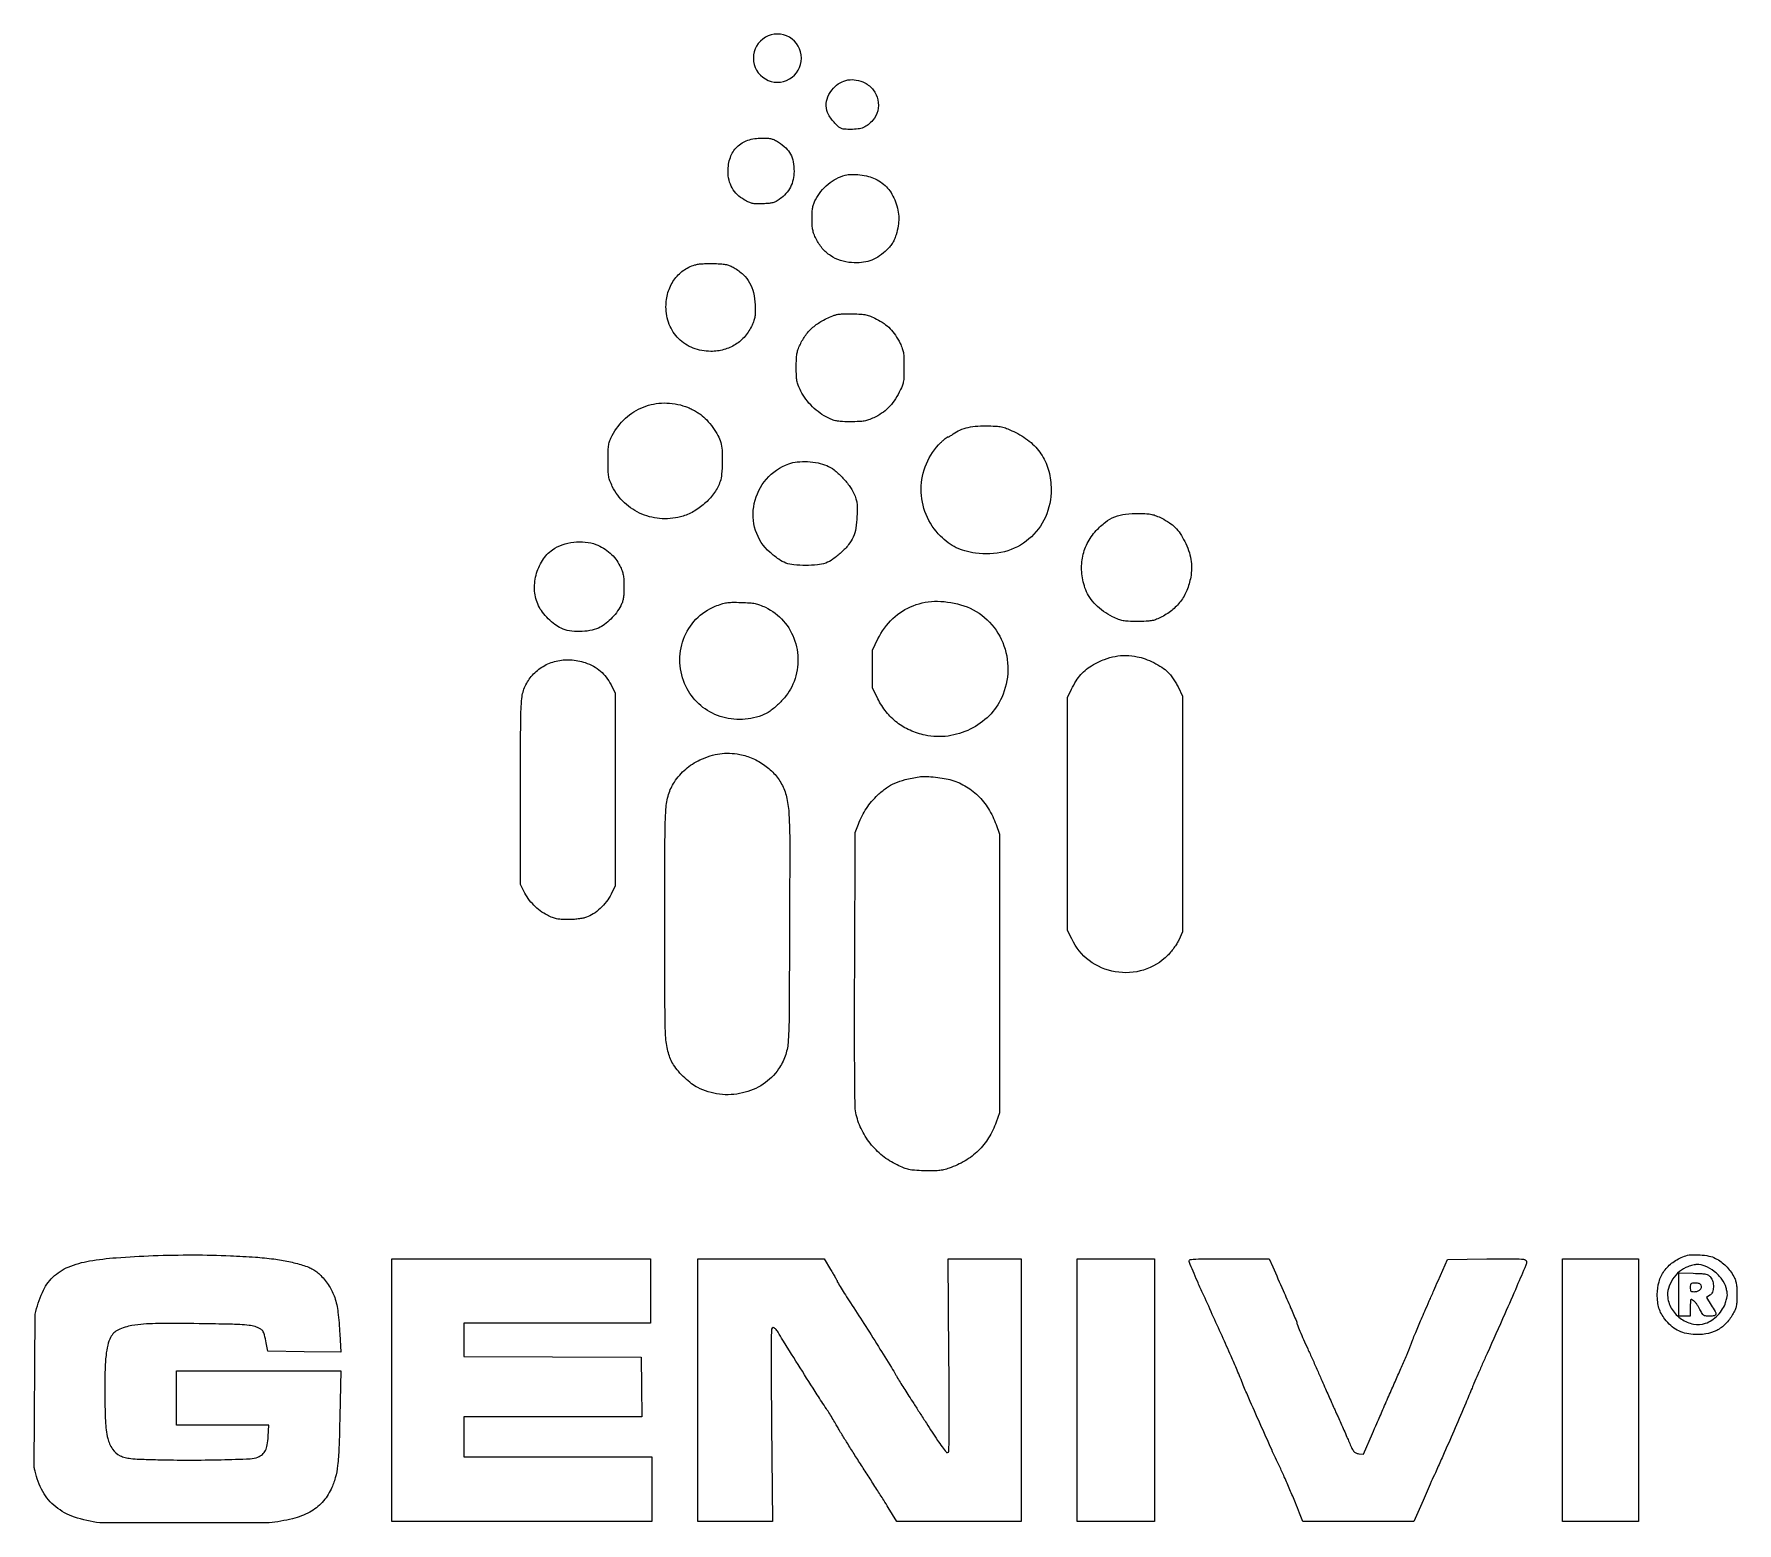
# Model space of a CAD drawing. Header units: millimetres. Extents: x 0 to 22.9, y 0 to 20.
import ezdxf

# ---------------------------------------------------------------- set-up
doc = ezdxf.new("R2010")
doc.units = ezdxf.units.MM
doc.layers.get('0').update_dxf_attribs({"color": 70})

msp = doc.modelspace()

# ---------------------------------------------------------------- linework, layer by layer
for points in [[(10.328, 19.697, 0.57735), (9.843, 19.977, 0.57735), (9.843, 19.417, 0.57735)], [(11.179, 19.365, -0.11157), (11.292, 19.27, -0.111397), (11.354, 19.136, -0.113648), (11.352, 18.99, -0.119943), (11.286, 18.863, -0.041001), (11.223, 18.802, -0.073302), (11.161, 18.765, -0.06788), (11.088, 18.746, -0.030649), (10.99, 18.74, -0.013102), (10.908, 18.742, -0.079979), (10.867, 18.751, -0.086808), (10.832, 18.772, -0.01685), (10.778, 18.822, -0.07352), (10.693, 18.938, -0.112119), (10.66, 19.057, -0.115352), (10.682, 19.177, -0.080998), (10.757, 19.292, -0.07737), (10.848, 19.366, -0.088786), (10.953, 19.404, -0.087718), (11.065, 19.403, -0.073457)], [(10.018, 18.569, -0.046866), (10.118, 18.491, -0.080527), (10.182, 18.407, -0.07952), (10.217, 18.306, -0.044657), (10.228, 18.176, -0.055714), (10.216, 18.066, -0.061339), (10.179, 17.965, -0.062201), (10.119, 17.877, -0.06004), (10.039, 17.805, -0.028195), (9.988, 17.773, -0.056929), (9.944, 17.755, -0.045489), (9.892, 17.746, -0.012535), (9.808, 17.741, -0.011775), (9.719, 17.739, -0.050638), (9.667, 17.745, -0.059355), (9.621, 17.761, -0.020167), (9.558, 17.794, -0.061048), (9.465, 17.865, -0.070609), (9.397, 17.953, -0.070075), (9.355, 18.058, -0.058866), (9.341, 18.176, -0.083051), (9.372, 18.363, -0.116133), (9.462, 18.505, -0.114972), (9.606, 18.594, -0.080272), (9.796, 18.624, -0.014317), (9.872, 18.622, -0.046435), (9.923, 18.614, -0.05509), (9.966, 18.598, -0.026745)], [(11.319, 18.075, -0.04281), (11.412, 18.019, -0.055386), (11.486, 17.952, -0.054434), (11.544, 17.87, -0.039425), (11.591, 17.767, -0.034395), (11.624, 17.654, -0.048266), (11.635, 17.549, -0.047486), (11.627, 17.443, -0.031892), (11.599, 17.325, -0.021664), (11.574, 17.255, -0.048095), (11.547, 17.205, -0.045463), (11.511, 17.159, -0.017541), (11.453, 17.101, -0.044242), (11.352, 17.024, -0.059695), (11.248, 16.975, -0.058607), (11.134, 16.951, -0.040677), (11.002, 16.95, -0.060924), (10.851, 16.979, -0.06881), (10.718, 17.044, -0.069098), (10.608, 17.142, -0.062204), (10.524, 17.27, -0.021882), (10.495, 17.335, -0.043909), (10.48, 17.389, -0.037083), (10.472, 17.451, -0.011648), (10.47, 17.543, -0.01114), (10.472, 17.632, -0.033342), (10.479, 17.693, -0.043246), (10.493, 17.742, -0.032026), (10.516, 17.794, -0.050504), (10.59, 17.907, -0.049042), (10.686, 18.004, -0.050123), (10.796, 18.078, -0.058423), (10.914, 18.125, -0.064477), (11.001, 18.136, -0.030758), (11.114, 18.129, -0.030656), (11.228, 18.108, -0.052761)], [(9.422, 16.882, -0.055208), (9.545, 16.789, -0.075727), (9.631, 16.68, -0.072633), (9.683, 16.547, -0.046335), (9.705, 16.382, -0.010263), (9.707, 16.286, -0.03708), (9.702, 16.225, -0.046484), (9.689, 16.173, -0.023546), (9.664, 16.11, -0.068988), (9.57, 15.962, -0.075473), (9.442, 15.851, -0.074855), (9.285, 15.782, -0.06632), (9.109, 15.758, -0.091974), (8.872, 15.802, -0.104393), (8.678, 15.928, -0.104727), (8.551, 16.121, -0.093106), (8.507, 16.357, -0.071305), (8.534, 16.547, -0.079493), (8.614, 16.715, -0.083477), (8.738, 16.843, -0.090247), (8.894, 16.919, -0.035145), (8.943, 16.93, -0.016265), (9.007, 16.936, -0.014852), (9.082, 16.939, -0.012255), (9.161, 16.938, -0.009847), (9.258, 16.933, -0.033584), (9.32, 16.923, -0.045981), (9.37, 16.908, -0.03422)], [(11.335, 16.193, -0.037638), (11.437, 16.133, -0.047794), (11.52, 16.062, -0.046199), (11.59, 15.975, -0.031942), (11.653, 15.865, -0.024876), (11.682, 15.798, -0.048605), (11.697, 15.741, -0.033896), (11.704, 15.671, -0.0069), (11.705, 15.546, -0.006735), (11.704, 15.414, -0.040333), (11.696, 15.346, -0.053845), (11.679, 15.289, -0.017605), (11.641, 15.208, -0.033943), (11.573, 15.095, -0.04313), (11.495, 15.001, -0.045182), (11.405, 14.926, -0.043875), (11.302, 14.867, -0.020832), (11.23, 14.837, -0.044015), (11.172, 14.822, -0.034647), (11.103, 14.815, -0.008777), (10.991, 14.813, -0.008656), (10.881, 14.814, -0.033578), (10.812, 14.821, -0.043991), (10.755, 14.836, -0.023395), (10.688, 14.864, -0.044507), (10.577, 14.929, -0.040016), (10.475, 15.014, -0.039994), (10.387, 15.115, -0.044328), (10.32, 15.225, -0.01726), (10.285, 15.304, -0.048969), (10.267, 15.362, -0.039751), (10.26, 15.429, -0.008464), (10.258, 15.546, -0.00861), (10.26, 15.656, -0.033127), (10.267, 15.724, -0.04376), (10.281, 15.781, -0.02416), (10.309, 15.847, -0.047573), (10.386, 15.978, -0.058073), (10.482, 16.082, -0.053412), (10.606, 16.168, -0.032434), (10.769, 16.243, -0.050439), (10.809, 16.254, -0.020719), (10.866, 16.261, -0.017495), (10.936, 16.264, -0.010473), (11.02, 16.264, -0.010344), (11.127, 16.258, -0.037462), (11.195, 16.248, -0.043011), (11.255, 16.229, -0.016912)], [(8.77, 15.017, -0.023533), (8.819, 14.998, -0.01379), (8.875, 14.97, -0.013775), (8.93, 14.939, -0.022722), (8.974, 14.909, -0.050085), (9.054, 14.837, -0.027784), (9.137, 14.735, -0.027791), (9.206, 14.627, -0.061135), (9.244, 14.536, -0.055618), (9.261, 14.432, -0.016559), (9.263, 14.27, -0.01626), (9.255, 14.109, -0.061616), (9.235, 14.01, -0.070576), (9.161, 13.864, -0.052499), (9.042, 13.728, -0.051593), (8.895, 13.617, -0.061587), (8.736, 13.546, -0.086576), (8.457, 13.51, -0.087727), (8.184, 13.572, -0.088697), (7.95, 13.723, -0.091066), (7.786, 13.944, -0.02217), (7.754, 14.019, -0.051482), (7.738, 14.077, -0.034741), (7.731, 14.15, -0.005772), (7.73, 14.291, -0.005499), (7.731, 14.433, -0.03492), (7.738, 14.504, -0.054867), (7.753, 14.56, -0.025948), (7.784, 14.627, -0.085707), (7.962, 14.859, -0.092015), (8.204, 15.01, -0.09232), (8.483, 15.065, -0.08694)], [(13.208, 14.667, -0.061828), (13.413, 14.532, -0.076677), (13.562, 14.358, -0.076695), (13.652, 14.148, -0.061894), (13.683, 13.905, -0.105112), (13.606, 13.533, -0.114284), (13.385, 13.238, -0.112686), (13.054, 13.067, -0.099982), (12.666, 13.047, -0.030516), (12.523, 13.077, -0.046576), (12.405, 13.121, -0.047907), (12.3, 13.186, -0.034774), (12.196, 13.277, -0.099103), (12.003, 13.566, -0.098766), (11.936, 13.908, -0.099152), (12.006, 14.248, -0.100728), (12.2, 14.533, -0.010457), (12.232, 14.563, -0.014664), (12.261, 14.587, -0.010895), (12.287, 14.607, -0.157881), (12.297, 14.61, 0.110648), (12.307, 14.612, 0.016509), (12.325, 14.622, 0.01789), (12.347, 14.634, 0.014565), (12.368, 14.649, -0.059339), (12.458, 14.701, -0.043751), (12.568, 14.736, -0.038302), (12.696, 14.755, -0.026259), (12.844, 14.758, -0.010048), (12.963, 14.752, -0.042964), (13.034, 14.74, -0.043362), (13.101, 14.717, -0.010361)], [(10.667, 14.224, -0.065099), (10.766, 14.166, -0.033952), (10.873, 14.07, -0.033593), (10.968, 13.957, -0.051319), (11.033, 13.847, -0.022835), (11.06, 13.779, -0.05065), (11.073, 13.724, -0.03672), (11.077, 13.659, -0.007426), (11.074, 13.542, -0.029514), (11.058, 13.382, -0.063237), (11.023, 13.264, -0.067411), (10.962, 13.162, -0.03778), (10.863, 13.057, -0.029988), (10.75, 12.966, -0.067643), (10.653, 12.915, -0.06347), (10.542, 12.89, -0.023835), (10.383, 12.883, -0.023873), (10.227, 12.89, -0.064063), (10.119, 12.915, -0.065857), (10.023, 12.965, -0.026339), (9.905, 13.058, -0.136846), (9.711, 13.354, -0.129933), (9.694, 13.714, -0.1272), (9.857, 14.042, -0.128408), (10.158, 14.247, -0.06148), (10.271, 14.273, -0.035879), (10.41, 14.277, -0.035635), (10.551, 14.26, -0.05475)], [(15.17, 13.516, -0.032396), (15.272, 13.457, -0.050289), (15.351, 13.392, -0.049265), (15.416, 13.312, -0.029619), (15.478, 13.206, -0.032465), (15.531, 13.082, -0.043312), (15.561, 12.963, -0.045325), (15.57, 12.845, -0.041258), (15.558, 12.724, -0.051822), (15.506, 12.548, -0.063816), (15.422, 12.4, -0.064202), (15.304, 12.279, -0.053357), (15.151, 12.182, -0.024474), (15.084, 12.154, -0.04781), (15.028, 12.139, -0.034441), (14.96, 12.132, -0.00755), (14.841, 12.13, -0.007658), (14.717, 12.132, -0.03992), (14.649, 12.139, -0.050242), (14.59, 12.157, -0.016612), (14.508, 12.194, -0.039677), (14.387, 12.266, -0.043355), (14.283, 12.354, -0.046038), (14.201, 12.453, -0.059908), (14.147, 12.557, -0.061867), (14.096, 12.772, -0.07173), (14.103, 12.982, -0.073345), (14.168, 13.177, -0.06898), (14.288, 13.35, -0.042985), (14.413, 13.464, -0.067838), (14.538, 13.536, -0.065467), (14.682, 13.573, -0.037169), (14.861, 13.582, -0.010125), (14.968, 13.577, -0.036326), (15.035, 13.568, -0.043005), (15.095, 13.55, -0.018614)], [(7.566, 13.164, -0.045063), (7.667, 13.115, -0.04628), (7.756, 13.049, -0.046995), (7.831, 12.969, -0.049603), (7.887, 12.878, -0.021807), (7.917, 12.811, -0.045231), (7.932, 12.756, -0.036937), (7.94, 12.693, -0.010393), (7.942, 12.593, -0.009857), (7.94, 12.5, -0.03088), (7.933, 12.438, -0.042778), (7.921, 12.39, -0.039165), (7.9, 12.342, -0.038097), (7.84, 12.248, -0.035458), (7.765, 12.161, -0.036957), (7.682, 12.09, -0.055434), (7.6, 12.042, -0.06115), (7.484, 12.007, -0.041198), (7.345, 11.994, -0.041473), (7.209, 12.005, -0.066744), (7.097, 12.038, -0.058494), (7.015, 12.088, -0.032054), (6.926, 12.166, -0.031865), (6.847, 12.255, -0.050974), (6.794, 12.342, -0.09704), (6.742, 12.537, -0.078404), (6.762, 12.752, -0.078943), (6.847, 12.95, -0.100912), (6.983, 13.093, -0.066541), (7.114, 13.16, -0.05474), (7.267, 13.195, -0.054743), (7.423, 13.197, -0.066565)], [(9.843, 12.32, -0.103215), (10.086, 12.136, -0.099355), (10.239, 11.867, -0.097676), (10.278, 11.557, -0.096117), (10.197, 11.252, -0.05186), (10.124, 11.136, -0.036719), (10.021, 11.021, -0.037268), (9.905, 10.926, -0.064404), (9.795, 10.867, -0.089487), (9.495, 10.813, -0.092167), (9.199, 10.868, -0.093906), (8.947, 11.024, -0.097146), (8.773, 11.26, -0.098427), (8.695, 11.574, -0.100947), (8.743, 11.891, -0.102992), (8.91, 12.159, -0.106719), (9.169, 12.334, -0.015062), (9.257, 12.366, -0.043195), (9.321, 12.381, -0.036109), (9.393, 12.387, -0.008124), (9.515, 12.386, -0.008548), (9.633, 12.38, -0.033569), (9.705, 12.371, -0.042238), (9.766, 12.353, -0.019589)], [(12.51, 12.341, -0.109947), (12.822, 12.154, -0.105289), (13.032, 11.849, -0.102916), (13.101, 11.479, -0.100475), (13.019, 11.109, -0.092443), (12.85, 10.864, -0.081631), (12.597, 10.683, -0.080548), (12.297, 10.591, -0.086309), (11.99, 10.603, -0.052263), (11.787, 10.668, -0.059594), (11.612, 10.772, -0.060001), (11.467, 10.914, -0.054151), (11.354, 11.091), (11.281, 11.24), (11.281, 11.493), (11.281, 11.746), (11.355, 11.896, -0.087839), (11.555, 12.168, -0.09871), (11.83, 12.342, -0.095579), (12.157, 12.401, -0.077172)], [(14.841, 11.657, -0.043314), (14.946, 11.628, -0.027425), (15.062, 11.577, -0.027522), (15.171, 11.514, -0.046626), (15.253, 11.448, -0.034225), (15.285, 11.412, -0.015824), (15.323, 11.361, -0.01559), (15.359, 11.305, -0.020901), (15.388, 11.252), (15.449, 11.127), (15.449, 9.544), (15.449, 7.961), (15.398, 7.85, -0.029875), (15.371, 7.801, -0.016243), (15.332, 7.744, -0.016133), (15.289, 7.687, -0.024548), (15.248, 7.642, -0.122451), (14.926, 7.448, -0.117852), (14.545, 7.424, -0.1182), (14.196, 7.574, -0.123681), (13.96, 7.865), (13.905, 7.98), (13.905, 9.544), (13.905, 11.107), (13.958, 11.22, -0.027607), (14.018, 11.331, -0.043809), (14.083, 11.418, -0.046754), (14.158, 11.489, -0.037611), (14.25, 11.55, -0.035147), (14.4, 11.621, -0.047618), (14.544, 11.661, -0.049393), (14.689, 11.673, -0.042288)], [(7.421, 11.577, -0.045528), (7.532, 11.529, -0.052767), (7.626, 11.464, -0.052736), (7.705, 11.38, -0.045384), (7.769, 11.278), (7.826, 11.165), (7.826, 9.872), (7.826, 8.579), (7.769, 8.466, -0.047743), (7.706, 8.367, -0.040142), (7.622, 8.275, -0.04137), (7.529, 8.201, -0.064268), (7.437, 8.156, -0.034778), (7.39, 8.143, -0.016484), (7.328, 8.134, -0.015562), (7.259, 8.127, -0.015294), (7.189, 8.125, -0.012779), (7.098, 8.128, -0.04003), (7.038, 8.135, -0.044424), (6.983, 8.152, -0.018674), (6.913, 8.184, -0.04381), (6.818, 8.242, -0.039575), (6.732, 8.318, -0.038946), (6.657, 8.407, -0.03928), (6.598, 8.507), (6.552, 8.598), (6.552, 9.853, -0.001202), (6.555, 10.807, -0.024377), (6.57, 11.097, -0.082752), (6.615, 11.261, -0.07508), (6.712, 11.408, -0.075505), (6.857, 11.527, -0.075905), (7.031, 11.598, -0.073516), (7.223, 11.615, -0.064504)], [(9.498, 10.345, -0.057654), (9.673, 10.29, -0.053772), (9.836, 10.197, -0.054649), (9.973, 10.072, -0.064179), (10.071, 9.927, -0.064653), (10.132, 9.752, -0.039536), (10.16, 9.535, -0.012676), (10.17, 9.148, -0.000784), (10.167, 8, -0.000658), (10.161, 6.79, -0.01783), (10.148, 6.471, -0.068186), (10.108, 6.29, -0.061583), (10.021, 6.119, -0.099174), (9.813, 5.914, -0.088549), (9.535, 5.796, -0.08644), (9.226, 5.779, -0.088437), (8.933, 5.869, -0.046032), (8.851, 5.921, -0.025089), (8.759, 5.998, -0.02487), (8.674, 6.087, -0.037428), (8.61, 6.173, -0.074915), (8.539, 6.335, -0.051081), (8.505, 6.534, -0.014833), (8.494, 6.896, -0.000759), (8.492, 8.067, -0.000776), (8.494, 9.253, -0.016079), (8.506, 9.608, -0.056593), (8.542, 9.806, -0.073231), (8.62, 9.972, -0.031537), (8.692, 10.066, -0.036058), (8.772, 10.147, -0.036327), (8.862, 10.214, -0.032922), (8.964, 10.27, -0.031375), (9.102, 10.324, -0.043426), (9.231, 10.354, -0.044677), (9.36, 10.36, -0.036154)], [(12.323, 10.005, -0.06762), (12.522, 9.924, -0.06318), (12.698, 9.792, -0.060723), (12.84, 9.614, -0.054293), (12.943, 9.401), (12.988, 9.274), (12.988, 7.401), (12.988, 5.529), (12.944, 5.404, -0.053163), (12.843, 5.194, -0.060878), (12.704, 5.02, -0.060596), (12.527, 4.884, -0.051921), (12.313, 4.786, -0.021646), (12.238, 4.764, -0.033687), (12.172, 4.753, -0.02613), (12.094, 4.749, -0.00798), (11.975, 4.751, -0.008064), (11.846, 4.757, -0.03736), (11.772, 4.767, -0.043813), (11.706, 4.788, -0.013859), (11.612, 4.83, -0.059353), (11.417, 4.953, -0.055404), (11.252, 5.12, -0.055998), (11.129, 5.318, -0.063566), (11.059, 5.53, -0.043787), (11.048, 5.637, -0.00166), (11.044, 6.038, -0.002239), (11.042, 6.603, -0.000662), (11.043, 7.469), (11.049, 9.293), (11.093, 9.407, -0.026268), (11.142, 9.518, -0.030125), (11.201, 9.619, -0.030072), (11.271, 9.712, -0.026003), (11.355, 9.8, -0.035384), (11.469, 9.894, -0.050157), (11.583, 9.958, -0.043227), (11.72, 10.005, -0.019017), (11.908, 10.044, -0.050958), (11.982, 10.049, -0.014398), (12.097, 10.041, -0.015034), (12.219, 10.026, -0.023704)], [(3.089, 2.599, 0.12835), (3.053, 2.629, 0.035222), (2.985, 2.657, 0.049988), (2.905, 2.674, 0.014637), (2.78, 2.684, 0.00855), (2.585, 2.691, 0.001697), (2.235, 2.697, 0.0063), (1.645, 2.698, 0.035404), (1.331, 2.671, 0.074275), (1.148, 2.614, 0.163667), (1.044, 2.513, 0.060011), (1.006, 2.408, 0.030718), (0.982, 2.271, 0.020738), (0.969, 2.079, 0.006703), (0.966, 1.795, 0.010245), (0.974, 1.387, 0.047997), (1.006, 1.155, 0.091706), (1.069, 1.013, 0.130926), (1.173, 0.924, 0.048576), (1.238, 0.9, 0.037467), (1.314, 0.886, 0.017761), (1.431, 0.877, 0.002397), (1.678, 0.87, 0.006853), (2.097, 0.865, 0.006309), (2.528, 0.87, 0.003327), (2.919, 0.883, 0.083326), (3.024, 0.905, 0.084452), (3.084, 0.941, 0.100404), (3.124, 0.993, 0.073859), (3.149, 1.069, 0.027147), (3.161, 1.182), (3.17, 1.332), (2.55, 1.332), (1.93, 1.332), (1.93, 1.698), (1.93, 2.065), (3.033, 2.065), (4.136, 2.065), (4.124, 1.452, -0.004104), (4.113, 1.026, -0.020937), (4.095, 0.79, -0.036822), (4.063, 0.626, -0.042656), (4.008, 0.476, -0.077285), (3.887, 0.297, -0.081768), (3.72, 0.166, -0.065453), (3.489, 0.077, -0.030616), (3.173, 0.021), (0.897, 0.022, -0.049986), (0.558, 0.099, -0.088218), (0.306, 0.237, -0.097532), (0.133, 0.442, -0.073122), (0.029, 0.718, 0.040539), (0.015, 0.765), (0.031, 2.824, -0.051692), (0.127, 3.117, -0.094792), (0.269, 3.322, -0.096601), (0.475, 3.458, -0.055316), (0.762, 3.54, -0.0236), (1.119, 3.583, -0.009238), (1.615, 3.611, -0.009123), (2.152, 3.621, -0.011254), (2.654, 3.61, -0.006315), (2.989, 3.591, -0.014891), (3.238, 3.566, -0.019355), (3.439, 3.532, -0.024885), (3.621, 3.485, -0.014813), (3.706, 3.455, -0.038232), (3.764, 3.427, -0.043267), (3.814, 3.393, -0.024072), (3.868, 3.344, -0.053376), (3.981, 3.203, -0.063643), (4.055, 3.049, -0.048627), (4.099, 2.85, -0.01776), (4.124, 2.562), (4.136, 2.315), (3.646, 2.32), (3.156, 2.326), (3.134, 2.441, 0.01329), (3.111, 2.549, 0.09216)], [(10.72, 3.425, -0.003871), (10.753, 3.368, -0.005824), (10.782, 3.318, -0.002572), (10.806, 3.275, -0.122711), (10.808, 3.266, 0.136825), (10.811, 3.256, 0.000839), (10.86, 3.176, 0.003363), (10.918, 3.084, 0.002127), (10.986, 2.978, -0.002345), (11.167, 2.699, -0.001806), (11.361, 2.392, -0.001179), (11.537, 2.109, -0.016245), (11.598, 2.005, 0.013466), (11.62, 1.966, 0.002451), (11.664, 1.894, 0.002637), (11.716, 1.811, 0.00239), (11.771, 1.725, -0.000543), (11.836, 1.625, -0.000256), (11.919, 1.496, -0.000254), (12.006, 1.361, -0.000359), (12.083, 1.24, 0.006589), (12.155, 1.13, 0.011755), (12.218, 1.043, 0.006776), (12.271, 0.974, 0.229163), (12.289, 0.965, 0.404717), (12.308, 0.983, 0.004357), (12.312, 1.178, 0.0052), (12.314, 1.503, 0.000538), (12.309, 2.268), (12.299, 3.57), (12.788, 3.57), (13.278, 3.57), (13.278, 1.805), (13.278, 0.039), (12.444, 0.039), (11.609, 0.04), (11.494, 0.227, 0.003515), (11.434, 0.325, 0.001064), (11.341, 0.471, 0.001066), (11.236, 0.635, 0.001161), (11.133, 0.794, -0.002232), (11.035, 0.947, -0.002556), (10.942, 1.095, -0.002305), (10.864, 1.221, -0.014582), (10.827, 1.286, 0.010421), (10.796, 1.34, 0.004484), (10.754, 1.411, 0.004435), (10.707, 1.486, 0.005847), (10.663, 1.554, -0.005875), (10.54, 1.742, -0.001004), (10.312, 2.102, -0.000623), (10.078, 2.474, -0.013777), (10.013, 2.585, 0.039196), (9.998, 2.607, 0.04373), (9.98, 2.627, 0.048502), (9.962, 2.64, 0.1359), (9.947, 2.644, 0.401441), (9.926, 2.624, 0.006986), (9.92, 2.451, 0.005864), (9.919, 2.146, 0.000469), (9.926, 1.341), (9.938, 0.039), (9.437, 0.039), (8.936, 0.039), (8.936, 1.805), (8.936, 3.57), (9.784, 3.57), (10.631, 3.57)], [(16.661, 3.459, -0.000959), (16.801, 3.142, -0.002446), (16.901, 2.912, -0.000791), (16.979, 2.73, -0.100636), (16.984, 2.705, 0.099909), (16.987, 2.69, 0.001185), (17.027, 2.595, 0.003519), (17.075, 2.486, 0.002286), (17.131, 2.36, -0.001124), (17.194, 2.221, -0.000881), (17.262, 2.069, -0.00089), (17.324, 1.927, -0.002183), (17.37, 1.823, 0.001612), (17.409, 1.733, 0.001439), (17.45, 1.64, 0.001443), (17.487, 1.557, 0.004485), (17.513, 1.501, -0.004573), (17.539, 1.445, -0.001431), (17.576, 1.361, -0.00143), (17.618, 1.266, -0.001581), (17.658, 1.174, 0.003943), (17.719, 1.035, 0.048693), (17.748, 0.984, 0.13091), (17.776, 0.961, 0.088943), (17.817, 0.95), (17.881, 0.945), (18, 1.22, -0.000698), (18.06, 1.357, -0.000271), (18.142, 1.545, -0.000268), (18.232, 1.75, -0.000331), (18.315, 1.94, 0.001534), (18.392, 2.115, 0.002026), (18.461, 2.276, 0.001455), (18.517, 2.411, 0.019839), (18.536, 2.461, -0.015338), (18.551, 2.504, -0.003008), (18.582, 2.58, -0.003189), (18.619, 2.669, -0.002952), (18.658, 2.76, 0.000294), (18.705, 2.865, 0.000139), (18.764, 3.002, 0.000138), (18.826, 3.144, 0.000195), (18.882, 3.271), (19.008, 3.561), (19.54, 3.566, -0.00102), (19.887, 3.569, -0.017269), (20.002, 3.565, -0.062829), (20.055, 3.555, -0.324829), (20.072, 3.532, -0.100333), (20.062, 3.484, -0.001336), (19.941, 3.2, -0.003075), (19.779, 2.829, -0.001078), (19.542, 2.297, 0.001037), (19.477, 2.152, 0.001175), (19.416, 2.013, 0.001068), (19.364, 1.895, 0.006498), (19.339, 1.833, -0.004856), (19.255, 1.631, -0.001145), (19.111, 1.296, -0.001082), (18.966, 0.962, -0.005874), (18.885, 0.782, 0.003047), (18.846, 0.695, 0.001179), (18.792, 0.575, 0.001167), (18.735, 0.445, 0.001443), (18.682, 0.323), (18.559, 0.039), (17.812, 0.039), (17.065, 0.039), (17.022, 0.15, 0.005936), (16.965, 0.292, 0.003264), (16.892, 0.466, 0.003261), (16.816, 0.639, 0.00567), (16.751, 0.782, -0.004527), (16.647, 1.005, -0.001299), (16.492, 1.352, -0.001131), (16.339, 1.697, -0.007311), (16.265, 1.872, 0.003622), (16.183, 2.072, 0.004171), (16.101, 2.261, 0.002087), (15.98, 2.532, 0.000267), (15.718, 3.112, -0.002575), (15.648, 3.267, -0.003925), (15.59, 3.403, -0.001468), (15.541, 3.52, -0.098725), (15.536, 3.541, -0.376046), (15.551, 3.558, -0.019379), (15.629, 3.565, -0.012169), (15.768, 3.57, -0.001467), (16.074, 3.57), (16.612, 3.57)], [(22.612, 3.574, -0.040313), (22.685, 3.529, -0.036856), (22.751, 3.472, -0.036596), (22.81, 3.405, -0.038359), (22.856, 3.332, -0.036528), (22.878, 3.284, -0.042418), (22.89, 3.235, -0.03196), (22.897, 3.175, -0.011017), (22.899, 3.088, -0.010801), (22.897, 2.992, -0.042438), (22.89, 2.934, -0.051774), (22.873, 2.883, -0.021787), (22.841, 2.819, -0.069507), (22.747, 2.694, -0.080619), (22.627, 2.607, -0.077192), (22.48, 2.559, -0.057368), (22.31, 2.552, -0.047053), (22.196, 2.571, -0.058527), (22.096, 2.611, -0.058726), (22.009, 2.672, -0.047842), (21.931, 2.756, -0.038983), (21.883, 2.83, -0.049422), (21.851, 2.905, -0.046111), (21.834, 2.989, -0.028234), (21.828, 3.09, -0.070492), (21.852, 3.259, -0.084458), (21.922, 3.405, -0.083163), (22.037, 3.52, -0.065934), (22.192, 3.603, -0.073569), (22.282, 3.622, -0.033102), (22.403, 3.622, -0.033124), (22.523, 3.606, -0.068398)], [(22.241, 3.462, 0.089389), (22.128, 3.397, 0.072655), (22.035, 3.293, 0.07455), (21.978, 3.17, 0.105134), (21.968, 3.05, 0.110397), (22.028, 2.887, 0.099646), (22.153, 2.759, 0.103184), (22.314, 2.692, 0.127657), (22.476, 2.702, 0.070092), (22.56, 2.744, 0.050378), (22.641, 2.812, 0.050073), (22.707, 2.895, 0.066418), (22.747, 2.982, 0.016554), (22.764, 3.042, 0.052032), (22.77, 3.083, 0.055422), (22.766, 3.123, 0.020689), (22.754, 3.178, 0.092476), (22.697, 3.294, 0.065091), (22.595, 3.398, 0.066591), (22.473, 3.47, 0.111676), (22.357, 3.492, 0.041285), (22.337, 3.489, 0.011055), (22.307, 3.482, 0.011125), (22.274, 3.473, 0.011282)], [(22.544, 3.322, -0.104384), (22.574, 3.263, -0.076006), (22.583, 3.189, -0.080981), (22.569, 3.121, -0.158393), (22.534, 3.078), (22.488, 3.047), (22.554, 2.947, -0.012394), (22.608, 2.86, -0.170298), (22.616, 2.823, -0.328553), (22.596, 2.804, -0.0398), (22.532, 2.798, -0.022706), (22.478, 2.801, -0.128735), (22.451, 2.811, -0.11404), (22.431, 2.833, -0.016114), (22.402, 2.888, 0.023766), (22.382, 2.925, 0.022147), (22.359, 2.96, 0.022745), (22.335, 2.989, 0.066784), (22.315, 3.006, 0.044011), (22.289, 3.021, 0.400633), (22.277, 3.016, 0.109193), (22.273, 2.996, 0.003966), (22.272, 2.917), (22.272, 2.798), (22.195, 2.798), (22.118, 2.798), (22.118, 3.09), (22.118, 3.381), (22.312, 3.374, -0.005557), (22.428, 3.369, -0.041371), (22.482, 3.362, -0.087697), (22.516, 3.347, -0.079907)], [(22.272, 3.184, 0.030489), (22.274, 3.152, 0.162059), (22.281, 3.136, 0.169207), (22.297, 3.129, 0.033951), (22.327, 3.127, 0.081295), (22.37, 3.134, 0.108131), (22.403, 3.154, 0.134185), (22.421, 3.182, 0.163519), (22.419, 3.213, 0.140593), (22.41, 3.225, 0.07342), (22.393, 3.235, 0.056252), (22.37, 3.24, 0.03195), (22.34, 3.242, 0.020917), (22.3, 3.241, 0.156398), (22.282, 3.233, 0.186585), (22.274, 3.218, 0.032192)]]:
    msp.add_lwpolyline(points, format="xyb", close=True)
for points in [[(8.299, 3.136), (8.299, 2.702), (7.044, 2.702), (5.79, 2.702), (5.79, 2.48), (5.79, 2.258), (6.982, 2.253), (8.173, 2.248), (8.179, 1.848), (8.184, 1.447), (6.987, 1.447), (5.79, 1.447), (5.79, 1.177), (5.79, 0.907), (7.054, 0.907), (8.318, 0.907), (8.318, 0.473), (8.318, 0.039), (6.572, 0.039), (4.825, 0.039), (4.825, 1.805), (4.825, 3.57), (6.562, 3.57), (8.299, 3.57)], [(15.073, 1.805), (15.073, 0.039), (14.552, 0.039), (14.031, 0.039), (14.031, 1.805), (14.031, 3.57), (14.552, 3.57), (15.073, 3.57)], [(21.577, 1.805), (21.577, 0.039), (21.066, 0.039), (20.554, 0.039), (20.554, 1.805), (20.554, 3.57), (21.066, 3.57), (21.577, 3.57)]]:
    msp.add_lwpolyline(points, close=True)

doc.saveas('drawing.dxf')
